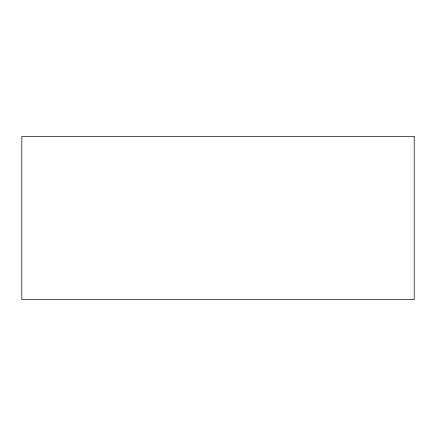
<?xml version="1.0" encoding="UTF-8"?>
<svg xmlns="http://www.w3.org/2000/svg" width="436" height="436" viewBox="0 0 436 436"><rect width="100%" height="100%" fill="white"/><g stroke="black" fill="none" stroke-linecap="round" stroke-linejoin="round"><path stroke-width="0.65" d="M414.2 136.463L21.8 136.463L21.8 299.537L414.2 299.537L414.2 136.463"/></g></svg>
